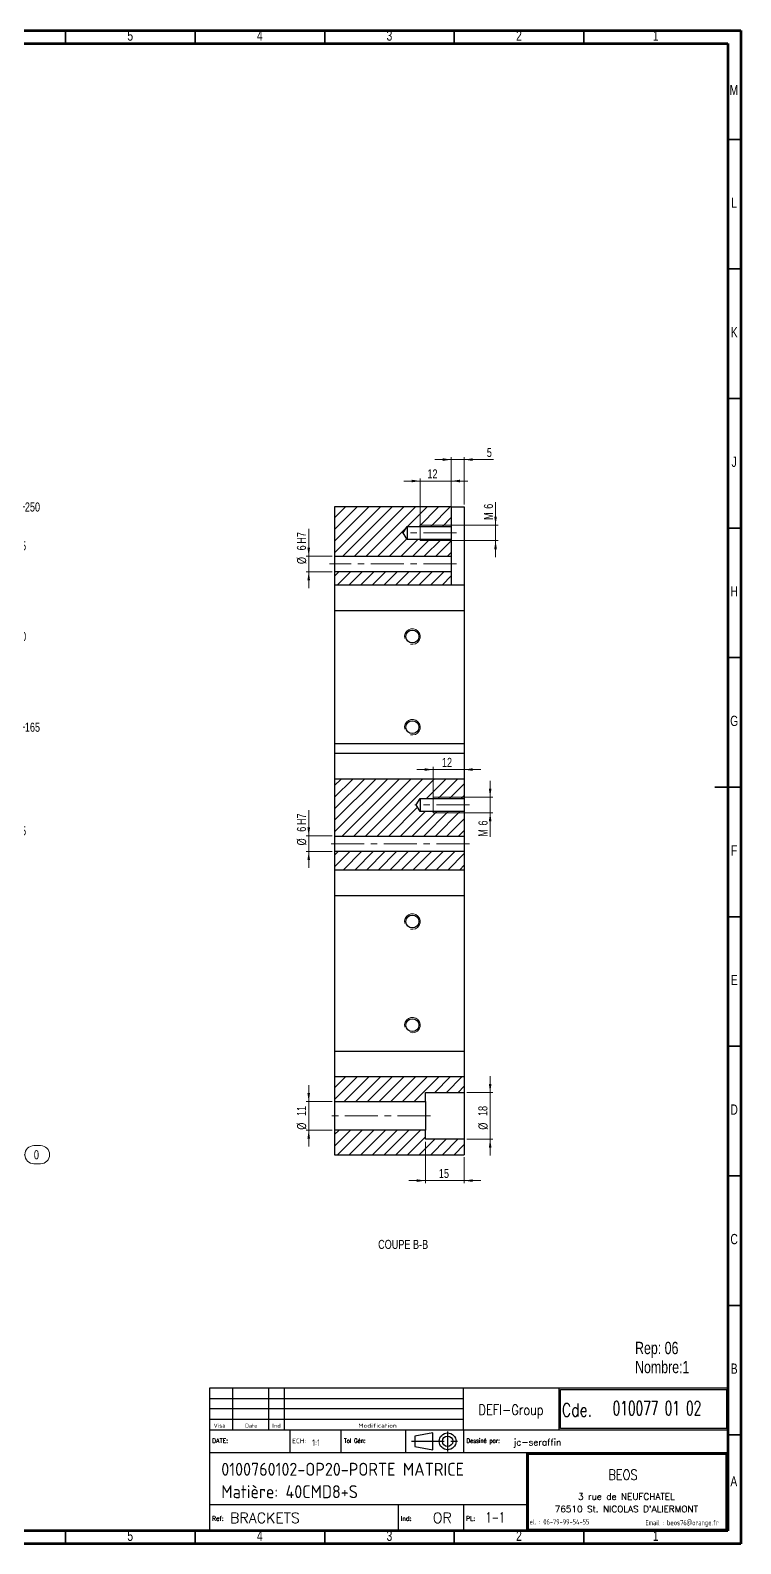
# Model space of a CAD drawing. Header units: millimetres. Extents: x 15 to 836, y 5 to 589.
# Drawn here: x 562 to 836, y 5 to 589 of the extents above; entities that cross this region are included whole.
import ezdxf

# ---------------------------------------------------------------- set-up
doc = ezdxf.new("R2010")
doc.units = ezdxf.units.MM
doc.linetypes.add('CENTERX2', pattern=[20.32, 12.7, -2.54, 2.54, -2.54])
doc.layers.add('DIMENSIONS', color=176, linetype='Continuous')
doc.styles.add('SLDTEXTSTYLE0', font='TXT', dxfattribs={"width": 0.75})
doc.styles.add('SLDTEXTSTYLE1', font='ISOCP')
doc.styles.add('SLDTEXTSTYLE10', font='ISOCP', dxfattribs={"width": 1.147311})
doc.styles.add('SLDTEXTSTYLE11', font='ISOCP', dxfattribs={"width": 1.385904})
doc.styles.add('SLDTEXTSTYLE12', font='ISOCP', dxfattribs={"width": 1.246461})
doc.styles.add('SLDTEXTSTYLE13', font='ROMAND')
doc.styles.add('SLDTEXTSTYLE2', font='ROMANT', dxfattribs={"width": 0.8})
doc.styles.add('SLDTEXTSTYLE3', font='ISOCP', dxfattribs={"width": 0.8})
doc.styles.add('SLDTEXTSTYLE4', font='ROMANS', dxfattribs={"width": 0.8})
doc.styles.add('SLDTEXTSTYLE5', font='ROMANT')
doc.styles.add('SLDTEXTSTYLE6', font='ROMANS')
doc.styles.add('SLDTEXTSTYLE7', font='ROMANT', dxfattribs={"width": 0.65})
doc.styles.add('SLDTEXTSTYLE8', font='ISOCP', dxfattribs={"width": 1.446157})
doc.styles.add('SLDTEXTSTYLE9', font='ISOCP', dxfattribs={"width": 1.294402})
doc.dimstyles.new('SLDDIMSTYLE0', dxfattribs={"dimtxt": 3.5, "dimasz": 3.302, "dimexe": 0, "dimexo": 0.0625, "dimgap": 0.875, "dimtad": 0, "dimtih": 1, "dimtoh": 1, "dimdec": 0, "dimrnd": 1e-09, "dimdsep": 46, "dimtxsty": 'SLDTEXTSTYLE0', "dimblk1": 'NONE', "dimblk2": 'NONE', "dimsah": 1, "dimcen": 0.09, "dimadec": 0, "dimazin": 2, "dimtfac": 1, "dimtdec": 0, "dimtofl": 0, "dimtmove": 0, "dimatfit": 3, "dimldrblk": 'NONE', "dimfxl": 1, "dimfrac": 2, "dimtolj": 1, "dimtzin": 12, "dimarcsym": 0})
doc.dimstyles.new('SLDDIMSTYLE1', dxfattribs={"dimtxt": 3.5, "dimasz": 3.302, "dimexe": 0, "dimexo": 0.0625, "dimgap": 0.875, "dimtad": 0, "dimtih": 1, "dimtoh": 1, "dimrnd": 1e-09, "dimzin": 12, "dimdsep": 46, "dimtxsty": 'SLDTEXTSTYLE0', "dimblk1": 'NONE', "dimblk2": 'NONE', "dimsah": 1, "dimcen": 0.09, "dimadec": 0, "dimazin": 3, "dimtfac": 1, "dimtofl": 0, "dimtmove": 0, "dimatfit": 3, "dimldrblk": 'NONE', "dimfxl": 1, "dimfrac": 2, "dimtolj": 1, "dimtzin": 12, "dimarcsym": 0})
doc.dimstyles.new('SLDDIMSTYLE4', dxfattribs={"dimtxt": 3.5, "dimasz": 3.302, "dimexe": 0, "dimexo": 0.0625, "dimgap": 0.875, "dimtad": 1, "dimrnd": 1e-09, "dimzin": 12, "dimdsep": 46, "dimtxsty": 'SLDTEXTSTYLE0', "dimsah": 1, "dimcen": 0.09, "dimadec": 0, "dimazin": 3, "dimtfac": 1, "dimtmove": 0, "dimatfit": 0, "dimfxl": 1, "dimfrac": 2, "dimtolj": 1, "dimtzin": 12, "dimarcsym": 0})

# ---------------------------------------------------------------- blocks, each defined once
blk = doc.blocks.new('SW_NOTE_0')
at = {"color": 0, "linetype": 'Continuous', "lineweight": 0, "char_height": 4.763, "attachment_point": 1, "style": 'SLDTEXTSTYLE0'}
for s, insert in [('Rep: 06', (0, 6.14)), ('Nombre:1', (0, -1.21))]:
    blk.add_mtext(s, dxfattribs=dict(at, insert=insert))
blk = doc.blocks.new('_D_27')
at = {"color": 7, "linetype": 'Continuous', "lineweight": 18}
for p, q in [((563.3, 158.64), (565.88, 158.64)), ((539.46, 155.15), (559.81, 155.15)), ((565.88, 151.66), (563.3, 151.66))]:
    blk.add_line(p, q, dxfattribs=at)
for centre, start, end in [((563.3, 155.15), 90, 270), ((565.88, 155.15), 270, 90)]:
    blk.add_arc(centre, 3.49, start, end, dxfattribs=at)
at = {"color": 7, "linetype": 'Continuous', "lineweight": 18, "insert": (563.3, 156.88), "char_height": 3.5, "attachment_point": 1, "style": 'SLDTEXTSTYLE0'}
blk.add_mtext('0', dxfattribs=at)
blk = doc.blocks.new('_None')
blk = doc.blocks.new('_D_44')
at = {"color": 7, "linetype": 'Continuous', "lineweight": 18}
blk.add_line((527.96, 280.15), (554.46, 280.15), dxfattribs=at)
at = {"color": 7, "linetype": 'Continuous', "lineweight": 18, "insert": (554.46, 281.88), "char_height": 3.5, "attachment_point": 1, "style": 'SLDTEXTSTYLE0'}
blk.add_mtext('125', dxfattribs=at)
blk = doc.blocks.new('_D_50')
at = {"color": 7, "linetype": 'Continuous', "lineweight": 18}
blk.add_line((553.25, 320.15), (559.81, 320.15), dxfattribs=at)
at = {"color": 7, "linetype": 'Continuous', "lineweight": 18, "insert": (559.81, 321.88), "char_height": 3.5, "attachment_point": 1, "style": 'SLDTEXTSTYLE0'}
blk.add_mtext('165', dxfattribs=at)
blk = doc.blocks.new('_D_52')
at = {"color": 7, "linetype": 'Continuous', "lineweight": 18}
blk.add_line((541.46, 355.15), (554.46, 355.15), dxfattribs=at)
at = {"color": 7, "linetype": 'Continuous', "lineweight": 18, "insert": (554.46, 356.88), "char_height": 3.5, "attachment_point": 1, "style": 'SLDTEXTSTYLE0'}
blk.add_mtext('200', dxfattribs=at)
blk = doc.blocks.new('_D_58')
at = {"color": 7, "linetype": 'Continuous', "lineweight": 18}
blk.add_line((530.96, 390.15), (554.46, 390.15), dxfattribs=at)
at = {"color": 7, "linetype": 'Continuous', "lineweight": 18, "insert": (554.46, 391.88), "char_height": 3.5, "attachment_point": 1, "style": 'SLDTEXTSTYLE0'}
blk.add_mtext('235', dxfattribs=at)
blk = doc.blocks.new('_D_60')
at = {"color": 7, "linetype": 'Continuous', "lineweight": 18}
blk.add_line((539.46, 405.15), (559.81, 405.15), dxfattribs=at)
at = {"color": 7, "linetype": 'Continuous', "lineweight": 18, "insert": (559.81, 406.88), "char_height": 3.5, "attachment_point": 1, "style": 'SLDTEXTSTYLE0'}
blk.add_mtext('250', dxfattribs=at)
blk = doc.blocks.new('_D_73')
at = {"color": 7, "linetype": 'Continuous', "lineweight": 18}
for p, q in [((724.33, 423.42), (717.98, 423.42)), ((724.33, 406.15), (724.33, 424.42)), ((724.33, 423.42), (729.33, 423.42)), ((729.33, 406.15), (729.33, 424.42)), ((729.33, 423.42), (740.62, 423.42))]:
    blk.add_line(p, q, dxfattribs=at)
for points in [[(724.33, 423.42), (721.03, 423.93), (721.03, 422.91)], [(729.33, 423.42), (732.63, 422.91), (732.63, 423.93)]]:
    blk.add_solid(points, dxfattribs=at)
at = {"color": 7, "linetype": 'Continuous', "lineweight": 18, "insert": (738.04, 427.93), "char_height": 3.5, "attachment_point": 1, "style": 'SLDTEXTSTYLE0'}
blk.add_mtext('5', dxfattribs=at)
blk = doc.blocks.new('_D_74')
at = {"color": 7, "linetype": 'Continuous', "lineweight": 18}
for p, q in [((712.33, 415.15), (705.98, 415.15)), ((712.33, 393.15), (712.33, 416.15)), ((724.33, 415.15), (712.33, 415.15)), ((724.33, 393.15), (724.33, 416.15)), ((724.33, 415.15), (730.68, 415.15))]:
    blk.add_line(p, q, dxfattribs=at)
for points in [[(712.33, 415.15), (709.03, 415.65), (709.03, 414.64)], [(724.33, 415.15), (727.63, 414.64), (727.63, 415.65)]]:
    blk.add_solid(points, dxfattribs=at)
at = {"color": 7, "linetype": 'Continuous', "lineweight": 18, "insert": (715.13, 419.66), "char_height": 3.5, "attachment_point": 1, "style": 'SLDTEXTSTYLE0'}
blk.add_mtext('12', dxfattribs=at)
blk = doc.blocks.new('_D_75')
at = {"color": 7, "linetype": 'Continuous', "lineweight": 18}
for p, q in [((741.41, 398.15), (741.41, 407.01)), ((713.33, 398.15), (742.41, 398.15)), ((741.41, 398.15), (741.41, 392.15)), ((713.33, 392.15), (742.41, 392.15)), ((741.41, 392.15), (741.41, 385.8))]:
    blk.add_line(p, q, dxfattribs=at)
for points in [[(741.41, 398.15), (741.92, 401.45), (740.9, 401.45)], [(741.41, 392.15), (740.9, 388.84), (741.92, 388.84)]]:
    blk.add_solid(points, dxfattribs=at)
at = {"color": 7, "linetype": 'Continuous', "lineweight": 18, "char_height": 3.5, "attachment_point": 1, "rotation": 90, "style": 'SLDTEXTSTYLE0'}
for s, insert in [('6', (736.9, 404.43)), ('M', (736.9, 400.14))]:
    blk.add_mtext(s, dxfattribs=dict(at, insert=insert))
blk = doc.blocks.new('_D_76')
at = {"color": 7, "linetype": 'Continuous', "lineweight": 18}
for p, q in [((669.33, 386.15), (669.33, 396.74)), ((678.33, 386.15), (668.33, 386.15)), ((669.33, 386.15), (669.33, 380.15)), ((678.33, 380.15), (668.33, 380.15)), ((669.33, 380.15), (669.33, 373.8))]:
    blk.add_line(p, q, dxfattribs=at)
for points in [[(669.33, 386.15), (669.84, 389.45), (668.82, 389.45)], [(669.33, 380.15), (668.82, 376.84), (669.84, 376.84)]]:
    blk.add_solid(points, dxfattribs=at)
at = {"color": 7, "linetype": 'Continuous', "lineweight": 18, "char_height": 3.5, "attachment_point": 1, "rotation": 90, "style": 'SLDTEXTSTYLE0'}
for s, insert in [('H7', (664.77, 390.97)), ('%%c', (664.82, 383.1)), ('6', (664.77, 388.38))]:
    blk.add_mtext(s, dxfattribs=dict(at, insert=insert))
blk = doc.blocks.new('_D_77')
at = {"color": 7, "linetype": 'Continuous', "lineweight": 18}
for p, q in [((739.33, 179.15), (739.33, 185.5)), ((730.33, 179.15), (740.33, 179.15)), ((739.33, 179.15), (739.33, 161.15)), ((730.33, 161.15), (740.33, 161.15)), ((739.33, 161.15), (739.33, 154.8))]:
    blk.add_line(p, q, dxfattribs=at)
for points in [[(739.33, 179.15), (739.84, 182.45), (738.82, 182.45)], [(739.33, 161.15), (738.82, 157.84), (739.84, 157.84)]]:
    blk.add_solid(points, dxfattribs=at)
at = {"color": 7, "linetype": 'Continuous', "lineweight": 18, "char_height": 3.5, "attachment_point": 1, "rotation": 90, "style": 'SLDTEXTSTYLE0'}
for s, insert in [('18', (734.77, 170.07)), ('%%c', (734.82, 164.79))]:
    blk.add_mtext(s, dxfattribs=dict(at, insert=insert))
blk = doc.blocks.new('_D_78')
at = {"color": 7, "linetype": 'Continuous', "lineweight": 18}
for p, q in [((714.33, 160.15), (714.33, 144.15)), ((729.33, 154.15), (729.33, 144.15)), ((714.33, 145.15), (707.98, 145.15)), ((729.33, 145.15), (714.33, 145.15)), ((729.33, 145.15), (735.68, 145.15))]:
    blk.add_line(p, q, dxfattribs=at)
for points in [[(714.33, 145.15), (711.03, 145.65), (711.03, 144.64)], [(729.33, 145.15), (732.63, 144.64), (732.63, 145.65)]]:
    blk.add_solid(points, dxfattribs=at)
at = {"color": 7, "linetype": 'Continuous', "lineweight": 18, "insert": (719.54, 149.66), "char_height": 3.5, "attachment_point": 1, "style": 'SLDTEXTSTYLE0'}
blk.add_mtext('15', dxfattribs=at)
blk = doc.blocks.new('_D_79')
at = {"color": 7, "linetype": 'Continuous', "lineweight": 18}
for p, q in [((669.33, 175.65), (669.33, 182)), ((678.33, 175.65), (668.33, 175.65)), ((669.33, 175.65), (669.33, 164.65)), ((678.33, 164.65), (668.33, 164.65)), ((669.33, 164.65), (669.33, 158.3))]:
    blk.add_line(p, q, dxfattribs=at)
for points in [[(669.33, 175.65), (669.84, 178.95), (668.82, 178.95)], [(669.33, 164.65), (668.82, 161.34), (669.84, 161.34)]]:
    blk.add_solid(points, dxfattribs=at)
at = {"color": 7, "linetype": 'Continuous', "lineweight": 18, "char_height": 3.5, "attachment_point": 1, "rotation": 90, "style": 'SLDTEXTSTYLE0'}
for s, insert in [('11', (664.77, 170.07)), ('%%c', (664.82, 164.79))]:
    blk.add_mtext(s, dxfattribs=dict(at, insert=insert))
blk = doc.blocks.new('_D_80')
at = {"color": 7, "linetype": 'Continuous', "lineweight": 18}
for p, q in [((717.33, 303.79), (710.98, 303.79)), ((717.33, 288.15), (717.33, 304.79)), ((729.33, 303.79), (717.33, 303.79)), ((729.33, 288.15), (729.33, 304.79)), ((729.33, 303.79), (735.68, 303.79))]:
    blk.add_line(p, q, dxfattribs=at)
for points in [[(717.33, 303.79), (714.03, 304.3), (714.03, 303.28)], [(729.33, 303.79), (732.63, 303.28), (732.63, 304.3)]]:
    blk.add_solid(points, dxfattribs=at)
at = {"color": 7, "linetype": 'Continuous', "lineweight": 18, "insert": (720.72, 308.3), "char_height": 3.5, "attachment_point": 1, "style": 'SLDTEXTSTYLE0'}
blk.add_mtext('12', dxfattribs=at)
blk = doc.blocks.new('_D_81')
at = {"color": 7, "linetype": 'Continuous', "lineweight": 18}
for p, q in [((739.33, 293.15), (739.33, 299.5)), ((718.33, 293.15), (740.33, 293.15)), ((739.33, 293.15), (739.33, 287.15)), ((718.33, 287.15), (740.33, 287.15)), ((739.33, 287.15), (739.33, 277.88))]:
    blk.add_line(p, q, dxfattribs=at)
for points in [[(739.33, 293.15), (739.84, 296.45), (738.82, 296.45)], [(739.33, 287.15), (738.82, 283.84), (739.84, 283.84)]]:
    blk.add_solid(points, dxfattribs=at)
at = {"color": 7, "linetype": 'Continuous', "lineweight": 18, "char_height": 3.5, "attachment_point": 1, "rotation": 90, "style": 'SLDTEXTSTYLE0'}
for s, insert in [('6', (734.82, 282.17)), ('M', (734.82, 277.88))]:
    blk.add_mtext(s, dxfattribs=dict(at, insert=insert))
blk = doc.blocks.new('_D_82')
at = {"color": 7, "linetype": 'Continuous', "lineweight": 18}
for p, q in [((669.33, 278.15), (669.33, 288.14)), ((678.33, 278.15), (668.33, 278.15)), ((669.33, 272.15), (669.33, 278.15)), ((678.33, 272.15), (668.33, 272.15)), ((669.33, 272.15), (669.33, 265.8))]:
    blk.add_line(p, q, dxfattribs=at)
for points in [[(669.33, 278.15), (669.84, 281.45), (668.82, 281.45)], [(669.33, 272.15), (668.82, 268.84), (669.84, 268.84)]]:
    blk.add_solid(points, dxfattribs=at)
at = {"color": 7, "linetype": 'Continuous', "lineweight": 18, "char_height": 3.5, "attachment_point": 1, "rotation": 90, "style": 'SLDTEXTSTYLE0'}
for s, insert in [('H7', (664.77, 282.36)), ('6', (664.77, 279.78)), ('%%c', (664.82, 274.5))]:
    blk.add_mtext(s, dxfattribs=dict(at, insert=insert))

msp = doc.modelspace()

# ---------------------------------------------------------------- hatches: boundary and pattern name
at = {"linetype": 'Continuous', "lineweight": 18}
h = msp.add_hatch(dxfattribs=at)
h.set_pattern_fill('ANSI31', style=0)
h.paths.add_polyline_path([(707.331, 392.646), (705.829, 395.146), (707.331, 397.646), (724.331, 397.646), (724.331, 405.146), (679.331, 405.146), (679.331, 386.146), (724.331, 386.146), (724.331, 392.646)], flags=0)
h = msp.add_hatch(dxfattribs=at)
h.set_pattern_fill('ANSI31', style=0)
h.paths.add_polyline_path([(724.331, 380.146), (679.331, 380.146), (679.331, 375.146), (724.331, 375.146)], flags=0)
h = msp.add_hatch(dxfattribs=at)
h.set_pattern_fill('ANSI31', style=0)
h.paths.add_polyline_path([(712.331, 287.646), (710.829, 290.146), (712.331, 292.646), (729.331, 292.646), (729.331, 300.146), (679.331, 300.146), (679.331, 278.146), (729.331, 278.146), (729.331, 287.646)], flags=0)
h = msp.add_hatch(dxfattribs=at)
h.set_pattern_fill('ANSI31', style=0)
h.paths.add_polyline_path([(679.331, 272.146), (679.331, 265.146), (729.331, 265.146), (729.331, 272.146)], flags=0)
h = msp.add_hatch(dxfattribs=at)
h.set_pattern_fill('ANSI31', style=0)
h.paths.add_polyline_path([(729.331, 179.146), (729.331, 185.146), (679.331, 185.146), (679.331, 175.646), (714.331, 175.646), (714.331, 179.146)], flags=0)
h = msp.add_hatch(dxfattribs=at)
h.set_pattern_fill('ANSI31', style=0)
h.paths.add_polyline_path([(679.331, 164.646), (679.331, 155.146), (729.331, 155.146), (729.331, 161.146), (714.331, 161.146), (714.331, 164.646)], flags=0)

# ---------------------------------------------------------------- linework, layer by layer
at = {"color": 7, "linetype": 'Continuous', "lineweight": 70}
for p, q in [((15, 589), (836, 589)), ((836, 589), (836, 5)), ((20, 584), (831, 584)), ((831, 584), (831, 10)), ((831, 10), (20, 10)), ((836, 5), (15, 5))]:
    msp.add_line(p, q, dxfattribs=at)
at = {"color": 7, "linetype": 'Continuous', "lineweight": 35}
for p, q in [((575.5, 584), (575.5, 589)), ((625.5, 584), (625.5, 589)), ((675.5, 584), (675.5, 589)), ((725.5, 584), (725.5, 589)), ((775.5, 584), (775.5, 589)), ((831, 547), (836, 547)), ((831, 497), (836, 497)), ((831, 447), (836, 447)), ((831, 397), (836, 397)), ((831, 347), (836, 347)), ((836.001, 297), (825.999, 297)), ((831, 297), (836, 297)), ((831, 247), (836, 247)), ((831, 197), (836, 197)), ((831, 147), (836, 147)), ((831, 97), (836, 97)), ((831, 47), (836, 47)), ((575.5, 10), (575.5, 5)), ((625.5, 10), (625.5, 5)), ((675.5, 10), (675.5, 5)), ((725.5, 10), (725.5, 5)), ((775.5, 10), (775.5, 5))]:
    msp.add_line(p, q, dxfattribs=at)
at = {"color": 7, "linetype": 'Continuous', "lineweight": 25}
for p, q in [((679.331, 405.146), (679.331, 386.146)), ((724.331, 405.146), (679.331, 405.146)), ((724.331, 405.146), (724.331, 397.646)), ((724.331, 405.146), (729.331, 405.146)), ((729.331, 405.146), (729.331, 375.146)), ((705.829, 395.146), (707.331, 397.646)), ((707.331, 397.646), (724.331, 397.646)), ((707.331, 397.646), (707.331, 392.646)), ((724.331, 397.646), (724.331, 392.646)), ((707.331, 392.646), (705.829, 395.146)), ((724.331, 392.646), (707.331, 392.646)), ((724.331, 392.646), (724.331, 386.146)), ((679.331, 386.146), (724.331, 386.146)), ((679.331, 386.146), (679.331, 380.146)), ((724.331, 386.146), (724.331, 380.146)), ((724.331, 380.146), (679.331, 380.146)), ((679.331, 380.146), (679.331, 375.146)), ((724.331, 380.146), (724.331, 375.146)), ((679.331, 375.146), (724.331, 375.146)), ((679.331, 375.146), (679.331, 365.146)), ((724.331, 375.146), (729.331, 375.146)), ((729.331, 375.146), (729.331, 365.146)), ((679.331, 365.146), (729.331, 365.146)), ((679.331, 365.146), (679.331, 313.868)), ((729.331, 365.146), (729.331, 313.868)), ((679.331, 313.868), (729.331, 313.868)), ((679.331, 313.868), (679.331, 310.146)), ((679.331, 310.146), (729.331, 310.146)), ((679.331, 310.146), (679.331, 300.146)), ((729.331, 313.868), (729.331, 310.146)), ((729.331, 310.146), (729.331, 300.146)), ((679.331, 300.146), (679.331, 278.146)), ((729.331, 300.146), (679.331, 300.146)), ((729.331, 300.146), (729.331, 292.646)), ((710.829, 290.146), (712.331, 292.646)), ((712.331, 292.646), (729.331, 292.646)), ((712.331, 292.646), (712.331, 287.646)), ((729.331, 292.646), (729.331, 287.646)), ((712.331, 287.646), (710.829, 290.146)), ((729.331, 287.646), (712.331, 287.646)), ((729.331, 287.646), (729.331, 278.146)), ((679.331, 278.146), (729.331, 278.146)), ((679.331, 278.146), (679.331, 272.146)), ((729.331, 278.146), (729.331, 272.146)), ((729.331, 272.146), (679.331, 272.146)), ((679.331, 272.146), (679.331, 265.146)), ((729.331, 272.146), (729.331, 265.146)), ((679.331, 265.146), (729.331, 265.146)), ((679.331, 265.146), (679.331, 255.146)), ((729.331, 265.146), (729.331, 255.146)), ((679.331, 255.146), (729.331, 255.146)), ((679.331, 255.146), (679.331, 195.146)), ((729.331, 255.146), (729.331, 195.146)), ((679.331, 195.146), (729.331, 195.146)), ((679.331, 195.146), (679.331, 185.146)), ((729.331, 195.146), (729.331, 185.146)), ((729.331, 185.146), (679.331, 185.146)), ((679.331, 185.146), (679.331, 175.646)), ((729.331, 185.146), (729.331, 179.146)), ((679.331, 175.646), (714.331, 175.646)), ((679.331, 175.646), (679.331, 164.646)), ((714.331, 179.146), (729.331, 179.146)), ((714.331, 175.646), (714.331, 179.146)), ((714.331, 175.646), (714.331, 164.646)), ((729.331, 179.146), (729.331, 161.146)), ((714.331, 164.646), (679.331, 164.646)), ((679.331, 164.646), (679.331, 155.146)), ((714.331, 161.146), (714.331, 164.646)), ((729.331, 161.146), (714.331, 161.146)), ((729.331, 161.146), (729.331, 155.146)), ((679.331, 155.146), (729.331, 155.146))]:
    msp.add_line(p, q, dxfattribs=at)
at = {"color": 7, "linetype": 'Continuous', "lineweight": 18}
for p, q in [((724.331, 398.146), (712.331, 398.146)), ((712.331, 398.146), (712.331, 392.146)), ((724.331, 392.146), (712.331, 392.146)), ((729.331, 293.146), (717.331, 293.146)), ((717.331, 293.146), (717.331, 287.146)), ((729.331, 287.146), (717.331, 287.146))]:
    msp.add_line(p, q, dxfattribs=at)
at = {"color": 7, "linetype": 'CENTERX2', "lineweight": 18}
for p, q in [((726.331, 395.146), (705.331, 395.146)), ((726.331, 383.146), (677.331, 383.146)), ((731.331, 290.146), (710.331, 290.146)), ((731.331, 275.146), (677.331, 275.146)), ((716.331, 170.146), (677.331, 170.146))]:
    msp.add_line(p, q, dxfattribs=at)
at = {"color": 7, "linetype": 'Continuous', "lineweight": 25}
for centre in [(709.331, 355.146), (709.331, 320.146), (709.331, 245.146), (709.331, 205.146)]:
    msp.add_circle(centre, 2.5, dxfattribs=at)
at = {"color": 7, "linetype": 'Continuous', "lineweight": 18}
for centre in [(709.331, 355.146), (709.331, 320.146), (709.331, 245.146), (709.331, 205.146)]:
    msp.add_arc(centre, 3, 255, 195, dxfattribs=at)
at = {"layer": 'DIMENSIONS', "color": 3}
for p, q in [((728.988, 65.022), (630.988, 65.022)), ((639.988, 49.022), (639.988, 65.022)), ((653.988, 49.022), (653.988, 65.022)), ((659.988, 49.022), (659.988, 65.022)), ((630.988, 61.022), (728.988, 61.022)), ((728.988, 57.022), (630.988, 57.022)), ((630.988, 53.022), (728.988, 53.022))]:
    msp.add_line(p, q, dxfattribs=at)
at = {"layer": 'DIMENSIONS', "color": 6}
for p, q in [((630.988, 65.022), (630.988, 10.022)), ((830.988, 10.022), (830.988, 65.022)), ((830.988, 40.022), (753.372, 40.022)), ((753.372, 40.022), (753.372, 10.022)), ((830.788, 39.822), (753.572, 39.822)), ((753.572, 39.822), (753.572, 10.222)), ((830.588, 39.622), (753.772, 39.622)), ((753.772, 39.622), (753.772, 10.422)), ((830.388, 39.422), (753.972, 39.422)), ((753.972, 39.422), (753.972, 10.622)), ((830.388, 10.622), (830.388, 39.422)), ((830.588, 10.422), (830.588, 39.622)), ((830.788, 10.222), (830.788, 39.822)), ((630.988, 10.022), (830.988, 10.022)), ((753.572, 10.222), (830.788, 10.222)), ((753.772, 10.422), (830.588, 10.422)), ((753.972, 10.622), (830.388, 10.622))]:
    msp.add_line(p, q, dxfattribs=at)
at = {"layer": 'DIMENSIONS', "color": 1}
for p, q in [((830.988, 65.022), (728.988, 65.022)), ((728.988, 49.022), (728.988, 65.022)), ((765.988, 49.022), (765.988, 65.022)), ((766.488, 49.522), (766.488, 64.522)), ((766.488, 64.522), (830.488, 64.522)), ((830.488, 64.522), (830.488, 49.522)), ((630.988, 49.022), (830.988, 49.022)), ((661.988, 49.022), (661.988, 40.022)), ((681.719, 49.022), (681.719, 40.022)), ((706.608, 49.022), (706.608, 40.022)), ((728.988, 49.022), (728.988, 40.022)), ((830.488, 49.522), (766.488, 49.522)), ((753.372, 40.022), (630.988, 40.022)), ((753.372, 20.022), (630.988, 20.022)), ((703.779, 20.022), (703.779, 10.022)), ((728.988, 20.022), (728.988, 10.022))]:
    msp.add_line(p, q, dxfattribs=at)
at = {"layer": 'DIMENSIONS'}
for p, q in [((766.488, 49.522), (766.488, 64.522)), ((766.488, 64.522), (830.488, 64.522)), ((830.488, 64.522), (830.488, 49.522)), ((830.488, 49.522), (766.488, 49.522))]:
    msp.add_line(p, q, dxfattribs=at)
at = {"layer": 'DIMENSIONS', "color": 7}
for p, q in [((717.232, 47.772), (710.232, 46.522)), ((717.232, 41.272), (717.232, 47.772)), ((710.232, 46.522), (710.232, 42.522)), ((710.232, 42.522), (717.232, 41.272))]:
    msp.add_line(p, q, dxfattribs=at)
at = {"layer": 'DIMENSIONS', "color": 3, "linetype": 'CENTERX2'}
for p, q in [((722.922, 48.37), (722.922, 40.535)), ((708.934, 44.522), (727.189, 44.522))]:
    msp.add_line(p, q, dxfattribs=at)
at = {"layer": 'DIMENSIONS', "color": 7}
for radius in [3.25, 2]:
    msp.add_circle((722.922, 44.522), radius, dxfattribs=at)

# ---------------------------------------------------------------- block references
at = {"color": 7, "linetype": 'Continuous', "lineweight": 0}
msp.add_blockref('SW_NOTE_0', (795.237, 76.789), dxfattribs=at)

# ---------------------------------------------------------------- texts
at = {"color": 7, "linetype": 'Continuous', "lineweight": 0, "attachment_point": 2, "style": 'SLDTEXTSTYLE0'}
for s, insert, char_height in [('5', (600.46, 589.06), 3.969), ('4', (650.46, 589.06), 3.969), ('3', (700.46, 589.06), 3.969), ('2', (750.46, 589.06), 3.969), ('1', (803.21, 589.06), 3.969), ('M', (833.362, 568.06), 3.969), ('L', (833.455, 524.56), 3.969), ('K', (833.489, 474.56), 3.969), ('J', (833.465, 424.56), 3.969), ('H', (833.49, 374.56), 3.969), ('G', (833.487, 324.56), 3.969), ('F', (833.458, 274.56), 3.969), ('E', (833.508, 224.56), 3.969), ('D', (833.453, 174.56), 3.969), ('C', (833.459, 124.56), 3.969), ('COUPE B-B', (705.759, 122.278), 3.5), ('B', (833.471, 74.56), 3.969), ('A', (833.34, 31.06), 3.969), ('5', (600.46, 10.06), 3.969), ('4', (650.46, 10.06), 3.969), ('3', (700.46, 10.06), 3.969), ('2', (750.46, 10.06), 3.969), ('1', (803.21, 10.06), 3.969)]:
    msp.add_mtext(s, dxfattribs=dict(at, insert=insert, char_height=char_height))
at = {"layer": 'DIMENSIONS'}
for s, insert, char_height, attachment_point, style in [('DEFI-Group', (747.407, 58.722), 4, 2, 'SLDTEXTSTYLE2'), ('Cde.', (766.988, 59.148), 5, 1, 'SLDTEXTSTYLE2'), ('010077 01 02', (786.573, 59.962), 5.29167, 1, 'SLDTEXTSTYLE7'), ('Visa', (632.643, 51.369), 1.5671, 1, 'SLDTEXTSTYLE12'), ('Date', (644.812, 51.305), 1.4924, 1, 'SLDTEXTSTYLE10'), ('Ind', (655.242, 51.305), 1.4924, 1, 'SLDTEXTSTYLE11'), ('Modification', (688.477, 51.369), 1.56705, 1, 'SLDTEXTSTYLE8'), ('DATE:', (632.022, 45.62), 1.7277, 1, 'SLDTEXTSTYLE6'), ('ECH:', (662.899, 45.582), 1.8141, 1, 'SLDTEXTSTYLE9'), ('1:1', (670.608, 45.262), 2.5, 1, 'SLDTEXTSTYLE1'), ('Tol Gén:', (682.939, 45.62), 1.7277, 1, 'SLDTEXTSTYLE4'), ('Dessiné par:', (730.209, 45.62), 1.72768, 1, 'SLDTEXTSTYLE4'), ('jc-seraffin', (748.343, 45.442), 2.5, 1, 'SLDTEXTSTYLE5'), ('0100760102-OP20-PORTE MATRICE', (635.591, 36.231), 5, 1, 'SLDTEXTSTYLE1'), ('BEOS', (790.559, 33.617), 4, 2, 'SLDTEXTSTYLE2'), ('Matière: 40CMD8+S', (635.591, 27.585), 5, 1, 'SLDTEXTSTYLE1'), ('3 rue de NEUFCHATEL', (791.897, 24.47), 2.5, 2, 'SLDTEXTSTYLE13'), ("76510 St. NICOLAS D'ALIERMONT", (791.89, 19.645), 2.5, 2, 'SLDTEXTSTYLE13'), ('Ref:', (632.022, 15.62), 1.7277, 1, 'SLDTEXTSTYLE6'), ('BRACKETS', (638.96, 16.973), 4, 1, 'SLDTEXTSTYLE5'), ('Ind:', (704.814, 15.62), 1.7277, 1, 'SLDTEXTSTYLE6'), ('OR', (717.182, 16.973), 4, 1, 'SLDTEXTSTYLE5'), ('PL:', (730.022, 15.62), 1.7277, 1, 'SLDTEXTSTYLE6'), ('1-1', (737.639, 17.195), 4, 1, 'SLDTEXTSTYLE7'), ('Tel. : 06-79-99-54-55', (765.348, 14.45), 2, 2, 'SLDTEXTSTYLE3'), ('Email : beos76@orange.fr', (813.36, 14.119), 2, 2, 'SLDTEXTSTYLE3')]:
    msp.add_mtext(s, dxfattribs=dict(at, insert=insert, char_height=char_height, attachment_point=attachment_point, style=style))

# ---------------------------------------------------------------- dimensions: what is measured, and where the dimension line sits
at = {"color": 7, "linetype": 'Continuous', "lineweight": 18}
for base, p1, p2, picture, middle in [((729.331, 423.418), (724.331, 405.146), (729.331, 405.146), '_D_73', (739.331, 423.418)), ((712.331, 415.146), (724.331, 392.146), (712.331, 392.146), '_D_74', (717.72, 415.146)), ((717.331, 303.792), (729.331, 287.146), (717.331, 287.146), '_D_80', (723.304, 303.792)), ((714.331, 145.146), (729.331, 155.146), (714.331, 161.146), '_D_78', (722.124, 145.146))]:
    dim = msp.add_linear_dim(base=base, p1=p1, p2=p2, dimstyle='SLDDIMSTYLE4', dxfattribs=at)
    dim.commit()
    dim.dimension.update_dxf_attribs({"geometry": picture, "text_midpoint": middle, "dimtype": 160})
for feature_location, offset, origin, dimstyle, picture, middle in [((538.464, 405.146), (21.342, 0), (538.464, 155.146), 'SLDDIMSTYLE1', '_D_60', (563.685, 405.146)), ((529.964, 390.146), (24.5, 0), (538.464, 155.146), 'SLDDIMSTYLE1', '_D_58', (558.344, 390.146)), ((540.464, 355.146), (14, 0), (538.464, 155.146), 'SLDDIMSTYLE1', '_D_52', (558.344, 355.146)), ((552.247, 320.146), (7.559, 0), (538.464, 155.146), 'SLDDIMSTYLE1', '_D_50', (563.685, 320.146)), ((526.964, 280.146), (27.5, 0), (538.464, 155.146), 'SLDDIMSTYLE1', '_D_44', (558.344, 280.146)), ((538.464403796, 155.146138768), (21.341835081, 0), (538.464403796, 155.146138768), 'SLDDIMSTYLE0', '_D_27', (564.588356781, 155.146138768))]:
    dim = msp.add_ordinate_dim(feature_location=feature_location, offset=offset, dtype=0, origin=origin, dimstyle=dimstyle, dxfattribs=at)
    dim.commit()
    dim.dimension.update_dxf_attribs({"geometry": picture, "text_midpoint": middle})
for base, p1, p2, text, picture, middle in [((741.412, 392.146), (712.331, 398.146), (712.331, 392.146), 'M6<>', '_D_75', (741.412, 403.578)), ((669.331, 380.146), (679.331, 386.146), (679.331, 380.146), '%%c<>H7', '_D_76', (669.331, 389.923)), ((739.331, 287.146), (717.331, 293.146), (717.331, 287.146), 'M6<>', '_D_81', (739.331, 281.317)), ((669.331, 278.146), (679.331, 272.146), (679.331, 278.146), '%%c<>H7', '_D_82', (669.331, 281.317)), ((669.331, 164.646), (679.331, 175.646), (679.331, 164.646), '%%c<>', '_D_79', (669.331, 170.018)), ((739.331, 161.146), (729.331, 179.146), (729.331, 161.146), '%%c<>', '_D_77', (739.331, 170.018))]:
    dim = msp.add_linear_dim(base=base, p1=p1, p2=p2, angle=90, text=text, dimstyle='SLDDIMSTYLE4', dxfattribs=at)
    dim.commit()
    dim.dimension.update_dxf_attribs({"geometry": picture, "text_midpoint": middle, "dimtype": 160})

doc.saveas('drawing.dxf')
